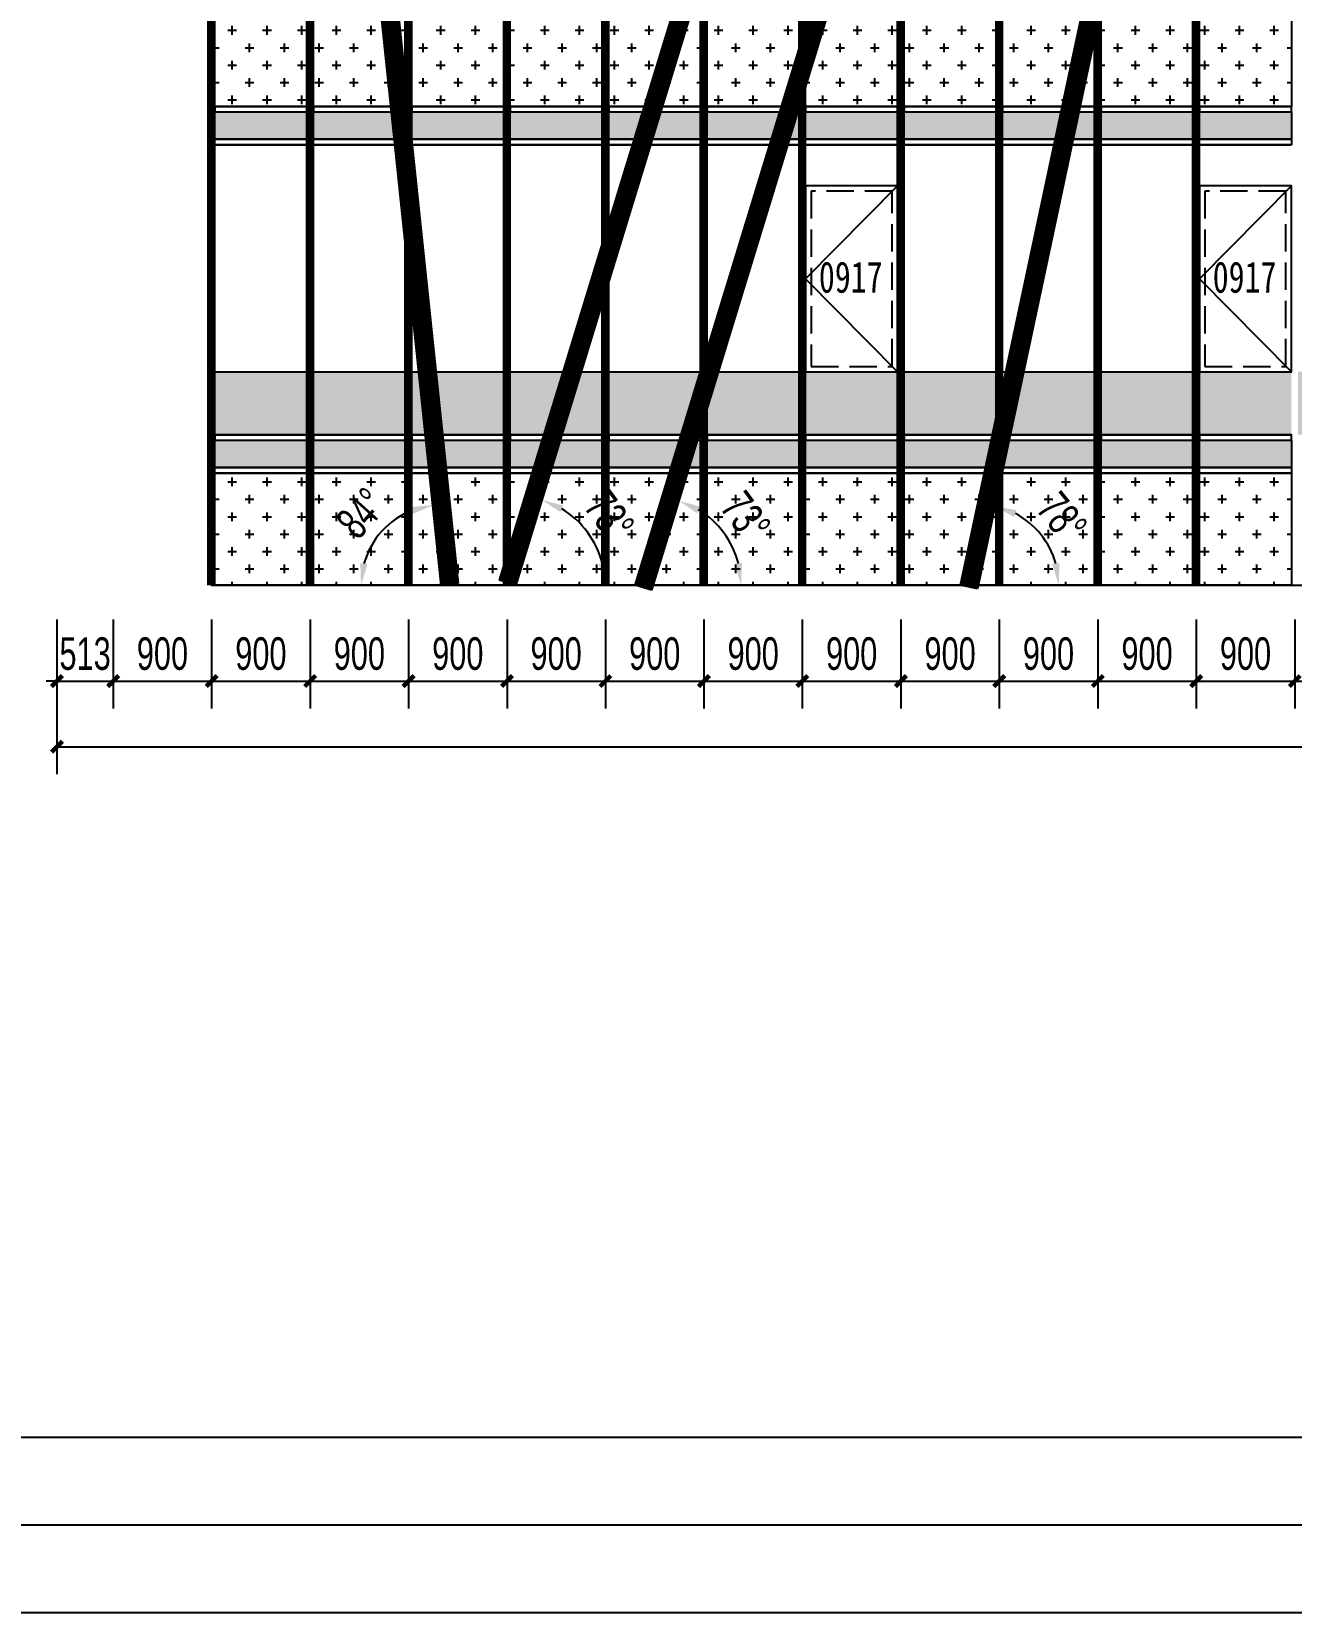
# Model space of a CAD drawing. Extents: x -483182 to 812890, y -390528 to -214858.
# Drawn here: x -442031 to -430515, y -324092 to -309645 of the extents above; entities that cross this region are included whole.
import ezdxf

# ---------------------------------------------------------------- set-up
doc = ezdxf.new("R2010")
doc.units = 0
doc.header["$LTSCALE"] = 1000
doc.header["$MEASUREMENT"] = 0
doc.linetypes.add('DASH', pattern=[0.35, 0.25, -0.1])
for name, color, linetype in [('01-标注_尺寸', 124, 'Continuous'), ('05-填充_156', 156, 'Continuous'), ('05-填充_168', 168, 'Continuous'), ('05-填充_18', 18, 'Continuous'), ('05-填充_天正', 14, 'Continuous'), ('A-0-图名图例', 2, 'Continuous'), ('A-C_幕墙龙骨', 133, 'Continuous'), ('A-C_窗', 140, 'Continuous'), ('D-铝板', 181, 'Continuous')]:
    doc.layers.add(name, color=color, linetype=linetype)
doc.layers.add('04-不打印_辅助线', color=165, linetype='Continuous', plot=False)
doc.styles.add('_TCH_DIM_T3', font='ros.shx', dxfattribs={"width": 0.705882, "bigfont": 'jd.shx'})
doc.styles.get("Standard").update_dxf_attribs({"font": 'STXIHEI_0.TTF', "width": 0.75})
doc.dimstyles.new('_TCH_ARCH&&100', dxfattribs={"dimtxt": 297.5, "dimasz": 100, "dimexe": 250, "dimexo": 300, "dimgap": 100, "dimtad": 1, "dimdec": 0, "dimzin": 0, "dimdsep": 46, "dimtxsty": '_TCH_DIM_T3', "dimblk": 'ARCHTICK', "dimcen": 0.09, "dimclrt": 7, "dimazin": 2, "dimtfac": 1, "dimtdec": 0, "dimtix": 1, "dimtmove": 2, "dimatfit": 3, "dimfxl": 0, "dimtolj": 1, "dimtzin": 0, "dimarcsym": 0})
doc.dimstyles.new('_TCH_ARROW&&100', dxfattribs={"dimtxt": 297.5, "dimasz": 200, "dimexe": 250, "dimexo": 300, "dimgap": 100, "dimtad": 1, "dimdec": 0, "dimzin": 0, "dimdsep": 46, "dimtxsty": '_TCH_DIM_T3', "dimcen": 0.09, "dimclrt": 7, "dimazin": 2, "dimtfac": 1, "dimtdec": 0, "dimtix": 1, "dimtmove": 2, "dimatfit": 3, "dimfxl": 0, "dimtolj": 1, "dimtzin": 0, "dimarcsym": 0})
pattern_1 = [(0, (-32249, 317429.43), (158.75, 158.75), [79.375, -238.125]), (90, (-32209.32, 317389.74), (-158.75, 158.75), [79.375, -238.125])]

# ---------------------------------------------------------------- blocks, each defined once
blk = doc.blocks.new('*U396')
at = {"layer": '05-填充_156'}
h = blk.add_hatch(dxfattribs=at)
h.set_pattern_fill('CROSS', color=136, scale=100)
h.set_pattern_definition(pattern_1)
h.paths.add_polyline_path([(0, 5375), (840, 5375), (840, 4225), (0, 4225)])
h = blk.add_hatch(dxfattribs=at)
h.set_pattern_fill('CROSS', color=136, scale=100)
h.set_pattern_definition(pattern_1)
h.paths.add_polyline_path([(0, 875), (840, 875), (840, -150), (0, -150)])
at = {"layer": '05-填充_168'}
h = blk.add_hatch(color=256, dxfattribs=at)
h.dxf.hatch_style = 1
h.paths.add_polyline_path([(0, 5675), (840, 5675), (840, 5425), (0, 5425)])
h = blk.add_hatch(color=256, dxfattribs=at)
h.dxf.hatch_style = 1
h.paths.add_polyline_path([(0, 4175), (840, 4175), (840, 3925), (0, 3925)])
h = blk.add_hatch(color=256, dxfattribs=at)
h.dxf.hatch_style = 1
h.paths.add_polyline_path([(0, 1175), (840, 1175), (840, 925), (0, 925)])
for points in [[(0, 6300), (840, 6300)], [(0, 5725), (840, 5725)], [(0, 5675), (840, 5675)], [(0, 5675), (840, 5675)], [(0, 5425), (840, 5425)], [(0, 5375), (840, 5375)], [(0, 4225), (840, 4225)], [(0, 4175), (840, 4175)], [(0, 3925), (840, 3925)], [(0, 3875), (840, 3875)], [(0, 1800), (840, 1800)], [(0, 1225), (840, 1225)], [(0, 1175), (840, 1175)], [(0, 925), (840, 925)], [(0, 875), (840, 875)]]:
    blk.add_lwpolyline(points)
for points in [[(0, 5675), (840, 5675), (840, 5725), (0, 5725)], [(0, 5675), (840, 5675), (840, 5425), (0, 5425)], [(840, 5375), (0, 5375), (0, 5425), (840, 5425)], [(0, 5375), (840, 5375), (840, 4225), (0, 4225)], [(0, 4175), (840, 4175), (840, 4225), (0, 4225)], [(0, 4175), (840, 4175), (840, 3925), (0, 3925)], [(840, 3875), (0, 3875), (0, 3925), (840, 3925)], [(0, 1175), (840, 1175), (840, 1225), (0, 1225)], [(0, 1175), (840, 1175), (840, 925), (0, 925)], [(840, 875), (0, 875), (0, 925), (840, 925)], [(0, 875), (840, 875), (840, -150), (0, -150)]]:
    blk.add_lwpolyline(points, close=True)
blk = doc.blocks.new('*U43')
at = {"layer": 'A-C_窗'}
blk.add_blockref('*U396', (-420, -3150), dxfattribs=at)
blk = doc.blocks.new('*U44')
at = {"layer": 'A-C_窗', "color": 0, "linetype": 'ByBlock', "lineweight": -2, "transparency": 16777216}
for p in [(0, 0), (900, 0), (1800, 0), (2700, 0), (3600, 0), (4500, 0), (5400, 0), (6300, 0), (7200, 0), (8100, 0), (9000, 0)]:
    blk.add_blockref('*U43', p, dxfattribs=at)
blk = doc.blocks.new('*U416')
blk.add_lwpolyline([(78, 0), (-78, 0), (-78, 11290), (78, 11290)], close=True)
at = {"layer": '05-填充_18', "const_width": 155}
blk.add_lwpolyline([(0, 0), (0, 11290)], dxfattribs=at)
blk = doc.blocks.new('*U415')
blk.add_lwpolyline([(78, 0), (-78, 0), (-78, 12001), (78, 12001)], close=True)
at = {"layer": '05-填充_18', "const_width": 155}
blk.add_lwpolyline([(0, 0), (0, 12001)], dxfattribs=at)
blk = doc.blocks.new('*U414')
blk.add_lwpolyline([(78, 0), (-78, 0), (-78, 12122), (78, 12122)], close=True)
at = {"layer": '05-填充_18', "const_width": 155}
blk.add_lwpolyline([(0, 0), (0, 12122)], dxfattribs=at)
blk = doc.blocks.new('*U413')
blk.add_lwpolyline([(78, 0), (-78, 0), (-78, 11959), (78, 11959)], close=True)
at = {"layer": '05-填充_18', "const_width": 155}
blk.add_lwpolyline([(0, 0), (0, 11959)], dxfattribs=at)
blk = doc.blocks.new('A$C79AD49DE')
at = {"layer": 'D-铝板'}
for name, p, rotation in [('*U413', (6740, -11020), 348.0000000000001), ('*U415', (2524, -10981), 343.0000000000041), ('*U414', (3763, -11026), 343.0000000000005), ('*U416', (1994, -10996), 5.999999999999904)]:
    blk.add_blockref(name, p, dxfattribs=dict(at, rotation=rotation))
blk = doc.blocks.new('utrstaeyh')
at = {"layer": '05-填充_天正'}
h = blk.add_hatch(dxfattribs=at)
h.set_pattern_fill('AR-CONC', color=256, scale=200)
h.set_pattern_definition([(50, (-79620, 360570.43), (364.36934, -31.87817), [38.1, -419.1]), (355, (-79620, 360570.43), (-70.48565, 382.1133), [30.48, -335.28]), (100.451, (-79589.64, 360567.77), (293.885, 350.23338), [32.38, -356.18]), (46.1842, (-79620, 360672.03), (542.1581, -84.08466), [57.15, -628.65]), (96.6356, (-79574.8, 360665), (474.8085, 494.8511), [48.57, -534.27]), (351.184, (-79620, 360672.03), (474.8092, 494.8502), [45.72, -502.92]), (21, (-79569.2, 360646.63), (303.22976, -204.53104), [38.1, -419.1]), (326, (-79569.2, 360646.63), (123.60406, 368.37593), [30.48, -335.28]), (71.4514, (-79543.93, 360629.6), (426.83298, 163.8457), [32.38, -356.18]), (37.5, (-79620, 360570.43), (6.177207, 169.11008), [0, -331.216, 0, -340.36, 0, -336.55]), (7.5, (-79620, 360570.43), (133.639325, 200.36115), [0, -194.056, 0, -323.596, 0, -128.27]), (327.5, (-79733.28, 360570.43), (271.18119, -11.45749), [0, -127, 0, -396.24, 0, -525.78]), (317.5, (-79784.08, 360570.43), (296.25836, 50.85298), [0, -165.1, 0, -263.144, 0, -373.38])])
h.paths.add_polyline_path([(-967, 1800), (0, 1800), (0, 1225), (-967, 1225)])
h.paths.add_polyline_path([(-1148, 1800), (-1027, 1800), (-1027, 1225), (-1209, 1225)])
h.paths.add_polyline_path([(-1927, 1800), (-2009, 1800), (-1927, 1217)])
h.paths.add_polyline_path([(-1867, 1800), (-1304, 1800), (-1365, 1225), (-1867, 1225)])
h.paths.add_polyline_path([(-2767, 1800), (-2165, 1800), (-2085, 1225), (-2767, 1225)])
h.paths.add_polyline_path([(-2827, 1800), (-3667, 1800), (-3667, 1225), (-2827, 1225)])
h.paths.add_polyline_path([(-4019, 1800), (-3727, 1800), (-3727, 1225), (-3865, 1225)])
h.paths.add_polyline_path([(-4179, 1800), (-4567, 1800), (-4567, 1225), (-4025, 1225)])
h.paths.add_polyline_path([(-4627, 1800), (-5467, 1800), (-5467, 1225), (-4627, 1225)])
h.paths.add_polyline_path([(-6367, 1800), (-5527, 1800), (-5527, 1225), (-6367, 1225)])
h.paths.add_polyline_path([(-7267, 1800), (-6427, 1800), (-6427, 1225), (-7267, 1225)])
h.paths.add_polyline_path([(-8167, 1800), (-7327, 1800), (-7327, 1225), (-8167, 1225)])
h.paths.add_polyline_path([(-8227, 1800), (-8358, 1800), (-8418, 1225), (-8227, 1225)])
h.paths.add_polyline_path([(-9067, 1800), (-8514, 1800), (-8574, 1225), (-9067, 1225)])
h.paths.add_polyline_path([(-9654, 1800), (-9127, 1800), (-9127, 1225), (-9755, 1225)])
h.paths.add_polyline_path([(-9811, 1800), (-9967, 1800), (-9967, 1225), (-9913, 1225)])
h.paths.add_polyline_path([(-10027, 1800), (-10867, 1800), (-10867, 1225), (-10027, 1225)])
h.paths.add_polyline_path([(-11767, 1800), (-10927, 1800), (-10927, 1225), (-11767, 1225)])
h.paths.add_polyline_path([(-11827, 1800), (-12533, 1800), (-12667, 1433), (-12667, 1225), (-11827, 1225)])
h.paths.add_polyline_path([(-12727, 1800), (-12727, 1721), (-12908, 1225), (-13567, 1225), (-13567, 1800)])
h.paths.add_polyline_path([(-13922, 1800), (-13627, 1800), (-13627, 1225), (-13851, 1225)])
h.paths.add_polyline_path([(-14078, 1800), (-14467, 1800), (-14467, 1225), (-14008, 1225)])
h.paths.add_polyline_path([(-15367, 1800), (-14527, 1800), (-14527, 1225), (-15367, 1225)])
h.paths.add_polyline_path([(-15427, 1800), (-16267, 1800), (-16267, 1225), (-15427, 1225)])
h.paths.add_polyline_path([(-16327, 1800), (-17167, 1800), (-17167, 1225), (-16327, 1225)])
h.paths.add_polyline_path([(-17877, 1800), (-17227, 1800), (-17227, 1225), (-17999, 1225)])
h.paths.add_polyline_path([(-18127, 1800), (-18967, 1800), (-18967, 1225), (-18158, 1225), (-18127, 1370)])
h.paths.add_polyline_path([(-19867, 1800), (-19027, 1800), (-19027, 1225), (-19867, 1225)])
h.paths.add_polyline_path([(-20667, 1800), (-19927, 1800), (-19927, 1225), (-20767, 1225), (-20767, 1473)])
h.paths.add_polyline_path([(-20829, 1800), (-21667, 1800), (-21667, 1225), (-21005, 1225)])
h.paths.add_polyline_path([(-21727, 1800), (-21920, 1800), (-22096, 1225), (-21727, 1225)])
h.paths.add_polyline_path([(-22082, 1800), (-22567, 1800), (-22567, 1225), (-22258, 1225)])
h.paths.add_polyline_path([(-23246, 1800), (-22627, 1800), (-22627, 1225), (-23186, 1225)])
h.paths.add_polyline_path([(-23402, 1800), (-23467, 1800), (-23467, 1225), (-23342, 1225)])
h.paths.add_polyline_path([(-24427, 1800), (-25267, 1800), (-25267, 1225), (-24427, 1225)])
h.paths.add_polyline_path([(-23527, 1800), (-24367, 1800), (-24367, 1225), (-23527, 1225)])
at = {"layer": '05-填充_18', "const_width": 60}
for points in [[(-16297, -150), (-16297, 11546)], [(-18997, -150), (-18997, 11404)], [(-18097, -150), (-18097, 11451)], [(-17197, -150), (-17197, 11499)], [(-21697, -150), (-21697, 11263)], [(-20797, -150), (-20797, 11310)], [(-19897, -150), (-19897, 11357)], [(-24397, -150), (-24397, 11121)], [(-23497, -150), (-23497, 11168)], [(-22597, -150), (-22597, 11216)], [(-25297, -150), (-25297, 11074)]]:
    blk.add_lwpolyline(points, dxfattribs=at)
at = {"layer": 'A-C_幕墙龙骨'}
for points in [[(-18127, -150), (-18127, 11450)], [(-18067, -150), (-18067, 11453)], [(-17227, -150), (-17227, 11497)], [(-17167, -150), (-17167, 11500)], [(-16327, -150), (-16327, 11544)], [(-16267, -150), (-16267, 11547)], [(-20827, -150), (-20827, 11308)], [(-20767, -150), (-20767, 11312)], [(-19927, -150), (-19927, 11356)], [(-19867, -150), (-19867, 11359)], [(-19027, -150), (-19027, 11403)], [(-18967, -150), (-18967, 11406)], [(-23527, -150), (-23527, 11167)], [(-23467, -150), (-23467, 11170)], [(-22627, -150), (-22627, 11214)], [(-22567, -150), (-22567, 11217)], [(-21727, -150), (-21727, 11261)], [(-21667, -150), (-21667, 11264)], [(-25327, -150), (-25327, 11073)], [(-25267, -150), (-25267, 11076)], [(-24427, -150), (-24427, 11120)], [(-24367, -150), (-24367, 11123)]]:
    blk.add_lwpolyline(points, dxfattribs=at)
at = {"layer": 'A-C_窗'}
blk.add_lwpolyline([(0, 12400), (-26711, 11000), (-26711, 7013), (-25299, 7000), (-25297, -150), (0, -150), (0, 12400)], dxfattribs=at)
blk.add_blockref('*U44', (-24847, 3150), dxfattribs=at)
at = {"layer": 'D-铝板'}
blk.add_blockref('A$C79AD49DE', (-25114, 10854), dxfattribs=at)
blk = doc.blocks.new('*U722')
blk.add_lwpolyline([(0, 0), (840, 0), (840, 1700), (0, 1700)], close=True)
blk.add_lwpolyline([(840, 1700), (0, 850), (840, 0)])
at = {"linetype": 'DASH'}
blk.add_lwpolyline([(50, 50), (790, 50), (790, 1650), (50, 1650)], close=True, dxfattribs=at)
at = {"layer": '04-不打印_辅助线', "width": 0.75}
blk.add_text('0917', height=285.4, dxfattribs=at).set_placement((121, 723))
blk = doc.blocks.new('_ArchTick')
at = {"color": 0, "linetype": 'ByBlock', "const_width": 0.4}
blk.add_lwpolyline([(-0.5, -0.5), (0.5, 0.5)], dxfattribs=at)
blk = doc.blocks.new('*D1647')
at = {"layer": '01-标注_尺寸', "color": 0, "lineweight": -2, "transparency": 16777216}
for p, q in [((-441799, -315018), (-441799, -315830)), ((-441285, -315018), (-441285, -315830)), ((-441799, -315580), (-441899, -315580)), ((-441799, -315580), (-441285, -315580)), ((-441285, -315580), (-441185, -315580))]:
    blk.add_line(p, q, dxfattribs=at)
at = {"layer": 'Defpoints', "color": 0, "transparency": 16777216}
for p in [(-441799, -314718), (-441285, -314718), (-441285, -315580)]:
    blk.add_point(p, dxfattribs=at)
at = {"layer": '01-标注_尺寸', "color": 0, "lineweight": -2, "transparency": 16777216, "xscale": 100, "yscale": 100, "zscale": 100}
blk.add_blockref('_ArchTick', (-441799, -315580), dxfattribs=at)
at = {"layer": '01-标注_尺寸', "color": 0, "lineweight": -2, "transparency": 16777216, "xscale": 100, "yscale": 100, "zscale": 100, "rotation": 180}
blk.add_blockref('_ArchTick', (-441285, -315580), dxfattribs=at)
at = {"layer": '01-标注_尺寸', "color": 7, "transparency": 16777216, "insert": (-441542, -315331), "char_height": 297.5, "attachment_point": 5, "style": '_TCH_DIM_T3'}
blk.add_mtext('\\A1;513', dxfattribs=at)
blk = doc.blocks.new('*D1648')
at = {"layer": '01-标注_尺寸', "color": 0, "lineweight": -2, "transparency": 16777216}
for p, q in [((-441285, -315018), (-441285, -315830)), ((-440385, -315018), (-440385, -315830)), ((-441285, -315580), (-440385, -315580))]:
    blk.add_line(p, q, dxfattribs=at)
at = {"layer": 'Defpoints', "color": 0, "transparency": 16777216}
for p in [(-441285, -314718), (-440385, -314718), (-440385, -315580)]:
    blk.add_point(p, dxfattribs=at)
at = {"layer": '01-标注_尺寸', "color": 0, "lineweight": -2, "transparency": 16777216, "xscale": 100, "yscale": 100, "zscale": 100, "rotation": 180}
blk.add_blockref('_ArchTick', (-441285, -315580), dxfattribs=at)
at = {"layer": '01-标注_尺寸', "color": 0, "lineweight": -2, "transparency": 16777216, "xscale": 100, "yscale": 100, "zscale": 100}
blk.add_blockref('_ArchTick', (-440385, -315580), dxfattribs=at)
at = {"layer": '01-标注_尺寸', "color": 7, "transparency": 16777216, "insert": (-440835, -315331), "char_height": 297.5, "attachment_point": 5, "style": '_TCH_DIM_T3'}
blk.add_mtext('\\A1;900', dxfattribs=at)
blk = doc.blocks.new('*D1649')
at = {"layer": '01-标注_尺寸', "color": 0, "lineweight": -2, "transparency": 16777216}
for p, q in [((-440385, -315018), (-440385, -315830)), ((-439485, -315018), (-439485, -315830)), ((-440385, -315580), (-439485, -315580))]:
    blk.add_line(p, q, dxfattribs=at)
at = {"layer": 'Defpoints', "color": 0, "transparency": 16777216}
for p in [(-440385, -314718), (-439485, -314718), (-439485, -315580)]:
    blk.add_point(p, dxfattribs=at)
at = {"layer": '01-标注_尺寸', "color": 0, "lineweight": -2, "transparency": 16777216, "xscale": 100, "yscale": 100, "zscale": 100, "rotation": 180}
blk.add_blockref('_ArchTick', (-440385, -315580), dxfattribs=at)
at = {"layer": '01-标注_尺寸', "color": 0, "lineweight": -2, "transparency": 16777216, "xscale": 100, "yscale": 100, "zscale": 100}
blk.add_blockref('_ArchTick', (-439485, -315580), dxfattribs=at)
at = {"layer": '01-标注_尺寸', "color": 7, "transparency": 16777216, "insert": (-439935, -315331), "char_height": 297.5, "attachment_point": 5, "style": '_TCH_DIM_T3'}
blk.add_mtext('\\A1;900', dxfattribs=at)
blk = doc.blocks.new('*D1650')
at = {"layer": '01-标注_尺寸', "color": 0, "lineweight": -2, "transparency": 16777216}
for p, q in [((-439485, -315018), (-439485, -315830)), ((-438585, -315018), (-438585, -315830)), ((-439485, -315580), (-438585, -315580))]:
    blk.add_line(p, q, dxfattribs=at)
at = {"layer": 'Defpoints', "color": 0, "transparency": 16777216}
for p in [(-439485, -314718), (-438585, -314718), (-438585, -315580)]:
    blk.add_point(p, dxfattribs=at)
at = {"layer": '01-标注_尺寸', "color": 0, "lineweight": -2, "transparency": 16777216, "xscale": 100, "yscale": 100, "zscale": 100, "rotation": 180}
blk.add_blockref('_ArchTick', (-439485, -315580), dxfattribs=at)
at = {"layer": '01-标注_尺寸', "color": 0, "lineweight": -2, "transparency": 16777216, "xscale": 100, "yscale": 100, "zscale": 100}
blk.add_blockref('_ArchTick', (-438585, -315580), dxfattribs=at)
at = {"layer": '01-标注_尺寸', "color": 7, "transparency": 16777216, "insert": (-439035, -315331), "char_height": 297.5, "attachment_point": 5, "style": '_TCH_DIM_T3'}
blk.add_mtext('\\A1;900', dxfattribs=at)
blk = doc.blocks.new('*D1651')
at = {"layer": '01-标注_尺寸', "color": 0, "lineweight": -2, "transparency": 16777216}
for p, q in [((-438585, -315018), (-438585, -315830)), ((-437685, -315018), (-437685, -315830)), ((-438585, -315580), (-437685, -315580))]:
    blk.add_line(p, q, dxfattribs=at)
at = {"layer": 'Defpoints', "color": 0, "transparency": 16777216}
for p in [(-438585, -314718), (-437685, -314718), (-437685, -315580)]:
    blk.add_point(p, dxfattribs=at)
at = {"layer": '01-标注_尺寸', "color": 0, "lineweight": -2, "transparency": 16777216, "xscale": 100, "yscale": 100, "zscale": 100, "rotation": 180}
blk.add_blockref('_ArchTick', (-438585, -315580), dxfattribs=at)
at = {"layer": '01-标注_尺寸', "color": 0, "lineweight": -2, "transparency": 16777216, "xscale": 100, "yscale": 100, "zscale": 100}
blk.add_blockref('_ArchTick', (-437685, -315580), dxfattribs=at)
at = {"layer": '01-标注_尺寸', "color": 7, "transparency": 16777216, "insert": (-438135, -315331), "char_height": 297.5, "attachment_point": 5, "style": '_TCH_DIM_T3'}
blk.add_mtext('\\A1;900', dxfattribs=at)
blk = doc.blocks.new('*D1652')
at = {"layer": '01-标注_尺寸', "color": 0, "lineweight": -2, "transparency": 16777216}
for p, q in [((-437685, -315018), (-437685, -315830)), ((-436786, -315018), (-436786, -315830)), ((-437685, -315580), (-436786, -315580))]:
    blk.add_line(p, q, dxfattribs=at)
at = {"layer": 'Defpoints', "color": 0, "transparency": 16777216}
for p in [(-437685, -314718), (-436786, -314718), (-436786, -315580)]:
    blk.add_point(p, dxfattribs=at)
at = {"layer": '01-标注_尺寸', "color": 0, "lineweight": -2, "transparency": 16777216, "xscale": 100, "yscale": 100, "zscale": 100, "rotation": 180}
blk.add_blockref('_ArchTick', (-437685, -315580), dxfattribs=at)
at = {"layer": '01-标注_尺寸', "color": 0, "lineweight": -2, "transparency": 16777216, "xscale": 100, "yscale": 100, "zscale": 100}
blk.add_blockref('_ArchTick', (-436786, -315580), dxfattribs=at)
at = {"layer": '01-标注_尺寸', "color": 7, "transparency": 16777216, "insert": (-437236, -315331), "char_height": 297.5, "attachment_point": 5, "style": '_TCH_DIM_T3'}
blk.add_mtext('\\A1;900', dxfattribs=at)
blk = doc.blocks.new('*D1653')
at = {"layer": '01-标注_尺寸', "color": 0, "lineweight": -2, "transparency": 16777216}
for p, q in [((-436786, -315018), (-436786, -315830)), ((-435885, -315018), (-435885, -315830)), ((-436786, -315580), (-435885, -315580))]:
    blk.add_line(p, q, dxfattribs=at)
at = {"layer": 'Defpoints', "color": 0, "transparency": 16777216}
for p in [(-436786, -314718), (-435885, -314718), (-435885, -315580)]:
    blk.add_point(p, dxfattribs=at)
at = {"layer": '01-标注_尺寸', "color": 0, "lineweight": -2, "transparency": 16777216, "xscale": 100, "yscale": 100, "zscale": 100, "rotation": 180}
blk.add_blockref('_ArchTick', (-436786, -315580), dxfattribs=at)
at = {"layer": '01-标注_尺寸', "color": 0, "lineweight": -2, "transparency": 16777216, "xscale": 100, "yscale": 100, "zscale": 100}
blk.add_blockref('_ArchTick', (-435885, -315580), dxfattribs=at)
at = {"layer": '01-标注_尺寸', "color": 7, "transparency": 16777216, "insert": (-436335, -315331), "char_height": 297.5, "attachment_point": 5, "style": '_TCH_DIM_T3'}
blk.add_mtext('\\A1;900', dxfattribs=at)
blk = doc.blocks.new('*D1654')
at = {"layer": '01-标注_尺寸', "color": 0, "lineweight": -2, "transparency": 16777216}
for p, q in [((-435885, -315018), (-435885, -315830)), ((-434986, -315018), (-434986, -315830)), ((-435885, -315580), (-434986, -315580))]:
    blk.add_line(p, q, dxfattribs=at)
at = {"layer": 'Defpoints', "color": 0, "transparency": 16777216}
for p in [(-435885, -314718), (-434986, -314718), (-434986, -315580)]:
    blk.add_point(p, dxfattribs=at)
at = {"layer": '01-标注_尺寸', "color": 0, "lineweight": -2, "transparency": 16777216, "xscale": 100, "yscale": 100, "zscale": 100, "rotation": 180}
blk.add_blockref('_ArchTick', (-435885, -315580), dxfattribs=at)
at = {"layer": '01-标注_尺寸', "color": 0, "lineweight": -2, "transparency": 16777216, "xscale": 100, "yscale": 100, "zscale": 100}
blk.add_blockref('_ArchTick', (-434986, -315580), dxfattribs=at)
at = {"layer": '01-标注_尺寸', "color": 7, "transparency": 16777216, "insert": (-435435, -315331), "char_height": 297.5, "attachment_point": 5, "style": '_TCH_DIM_T3'}
blk.add_mtext('\\A1;900', dxfattribs=at)
blk = doc.blocks.new('*D1655')
at = {"layer": '01-标注_尺寸', "color": 0, "lineweight": -2, "transparency": 16777216}
for p, q in [((-434986, -315018), (-434986, -315830)), ((-434085, -315018), (-434085, -315830)), ((-434986, -315580), (-434085, -315580))]:
    blk.add_line(p, q, dxfattribs=at)
at = {"layer": 'Defpoints', "color": 0, "transparency": 16777216}
for p in [(-434986, -314718), (-434085, -314718), (-434085, -315580)]:
    blk.add_point(p, dxfattribs=at)
at = {"layer": '01-标注_尺寸', "color": 0, "lineweight": -2, "transparency": 16777216, "xscale": 100, "yscale": 100, "zscale": 100, "rotation": 180}
blk.add_blockref('_ArchTick', (-434986, -315580), dxfattribs=at)
at = {"layer": '01-标注_尺寸', "color": 0, "lineweight": -2, "transparency": 16777216, "xscale": 100, "yscale": 100, "zscale": 100}
blk.add_blockref('_ArchTick', (-434085, -315580), dxfattribs=at)
at = {"layer": '01-标注_尺寸', "color": 7, "transparency": 16777216, "insert": (-434535, -315331), "char_height": 297.5, "attachment_point": 5, "style": '_TCH_DIM_T3'}
blk.add_mtext('\\A1;900', dxfattribs=at)
blk = doc.blocks.new('*D1656')
at = {"layer": '01-标注_尺寸', "color": 0, "lineweight": -2, "transparency": 16777216}
for p, q in [((-434085, -315018), (-434085, -315830)), ((-433186, -315018), (-433186, -315830)), ((-434085, -315580), (-433186, -315580))]:
    blk.add_line(p, q, dxfattribs=at)
at = {"layer": 'Defpoints', "color": 0, "transparency": 16777216}
for p in [(-434085, -314718), (-433186, -314718), (-433186, -315580)]:
    blk.add_point(p, dxfattribs=at)
at = {"layer": '01-标注_尺寸', "color": 0, "lineweight": -2, "transparency": 16777216, "xscale": 100, "yscale": 100, "zscale": 100, "rotation": 180}
blk.add_blockref('_ArchTick', (-434085, -315580), dxfattribs=at)
at = {"layer": '01-标注_尺寸', "color": 0, "lineweight": -2, "transparency": 16777216, "xscale": 100, "yscale": 100, "zscale": 100}
blk.add_blockref('_ArchTick', (-433186, -315580), dxfattribs=at)
at = {"layer": '01-标注_尺寸', "color": 7, "transparency": 16777216, "insert": (-433635, -315331), "char_height": 297.5, "attachment_point": 5, "style": '_TCH_DIM_T3'}
blk.add_mtext('\\A1;900', dxfattribs=at)
blk = doc.blocks.new('*D1657')
at = {"layer": '01-标注_尺寸', "color": 0, "lineweight": -2, "transparency": 16777216}
for p, q in [((-433186, -315018), (-433186, -315830)), ((-432285, -315018), (-432285, -315830)), ((-433186, -315580), (-432285, -315580))]:
    blk.add_line(p, q, dxfattribs=at)
at = {"layer": 'Defpoints', "color": 0, "transparency": 16777216}
for p in [(-433186, -314718), (-432285, -314718), (-432285, -315580)]:
    blk.add_point(p, dxfattribs=at)
at = {"layer": '01-标注_尺寸', "color": 0, "lineweight": -2, "transparency": 16777216, "xscale": 100, "yscale": 100, "zscale": 100, "rotation": 180}
blk.add_blockref('_ArchTick', (-433186, -315580), dxfattribs=at)
at = {"layer": '01-标注_尺寸', "color": 0, "lineweight": -2, "transparency": 16777216, "xscale": 100, "yscale": 100, "zscale": 100}
blk.add_blockref('_ArchTick', (-432285, -315580), dxfattribs=at)
at = {"layer": '01-标注_尺寸', "color": 7, "transparency": 16777216, "insert": (-432736, -315331), "char_height": 297.5, "attachment_point": 5, "style": '_TCH_DIM_T3'}
blk.add_mtext('\\A1;900', dxfattribs=at)
blk = doc.blocks.new('*D1658')
at = {"layer": '01-标注_尺寸', "color": 0, "lineweight": -2, "transparency": 16777216}
for p, q in [((-432285, -315018), (-432285, -315830)), ((-431385, -315018), (-431385, -315830)), ((-432285, -315580), (-431385, -315580))]:
    blk.add_line(p, q, dxfattribs=at)
at = {"layer": 'Defpoints', "color": 0, "transparency": 16777216}
for p in [(-432285, -314718), (-431385, -314718), (-431385, -315580)]:
    blk.add_point(p, dxfattribs=at)
at = {"layer": '01-标注_尺寸', "color": 0, "lineweight": -2, "transparency": 16777216, "xscale": 100, "yscale": 100, "zscale": 100, "rotation": 180}
blk.add_blockref('_ArchTick', (-432285, -315580), dxfattribs=at)
at = {"layer": '01-标注_尺寸', "color": 0, "lineweight": -2, "transparency": 16777216, "xscale": 100, "yscale": 100, "zscale": 100}
blk.add_blockref('_ArchTick', (-431385, -315580), dxfattribs=at)
at = {"layer": '01-标注_尺寸', "color": 7, "transparency": 16777216, "insert": (-431835, -315331), "char_height": 297.5, "attachment_point": 5, "style": '_TCH_DIM_T3'}
blk.add_mtext('\\A1;900', dxfattribs=at)
blk = doc.blocks.new('*D1659')
at = {"layer": '01-标注_尺寸', "color": 0, "lineweight": -2, "transparency": 16777216}
for p, q in [((-431385, -315018), (-431385, -315830)), ((-430485, -315018), (-430485, -315830)), ((-431385, -315580), (-430485, -315580))]:
    blk.add_line(p, q, dxfattribs=at)
at = {"layer": 'Defpoints', "color": 0, "transparency": 16777216}
for p in [(-431385, -314718), (-430485, -314718), (-430485, -315580)]:
    blk.add_point(p, dxfattribs=at)
at = {"layer": '01-标注_尺寸', "color": 0, "lineweight": -2, "transparency": 16777216, "xscale": 100, "yscale": 100, "zscale": 100, "rotation": 180}
blk.add_blockref('_ArchTick', (-431385, -315580), dxfattribs=at)
at = {"layer": '01-标注_尺寸', "color": 0, "lineweight": -2, "transparency": 16777216, "xscale": 100, "yscale": 100, "zscale": 100}
blk.add_blockref('_ArchTick', (-430485, -315580), dxfattribs=at)
at = {"layer": '01-标注_尺寸', "color": 7, "transparency": 16777216, "insert": (-430935, -315331), "char_height": 297.5, "attachment_point": 5, "style": '_TCH_DIM_T3'}
blk.add_mtext('\\A1;900', dxfattribs=at)
blk = doc.blocks.new('*D1660')
at = {"layer": '01-标注_尺寸', "color": 0, "lineweight": -2, "transparency": 16777216}
for p, q in [((-430485, -315018), (-430485, -315830)), ((-429585, -315018), (-429585, -315830)), ((-430485, -315580), (-429585, -315580))]:
    blk.add_line(p, q, dxfattribs=at)
at = {"layer": 'Defpoints', "color": 0, "transparency": 16777216}
for p in [(-430485, -314718), (-429585, -314718), (-429585, -315580)]:
    blk.add_point(p, dxfattribs=at)
at = {"layer": '01-标注_尺寸', "color": 0, "lineweight": -2, "transparency": 16777216, "xscale": 100, "yscale": 100, "zscale": 100, "rotation": 180}
blk.add_blockref('_ArchTick', (-430485, -315580), dxfattribs=at)
at = {"layer": '01-标注_尺寸', "color": 0, "lineweight": -2, "transparency": 16777216, "xscale": 100, "yscale": 100, "zscale": 100}
blk.add_blockref('_ArchTick', (-429585, -315580), dxfattribs=at)
at = {"layer": '01-标注_尺寸', "color": 7, "transparency": 16777216, "insert": (-430035, -315331), "char_height": 297.5, "attachment_point": 5, "style": '_TCH_DIM_T3'}
blk.add_mtext('\\A1;900', dxfattribs=at)
blk = doc.blocks.new('*D1677')
at = {"layer": '01-标注_尺寸', "color": 0, "lineweight": -2, "transparency": 16777216}
for p, q in [((-441799, -315118), (-441799, -316430)), ((-415087, -315118), (-415087, -316430)), ((-441799, -316180), (-415087, -316180))]:
    blk.add_line(p, q, dxfattribs=at)
at = {"layer": 'Defpoints', "color": 0, "transparency": 16777216}
for p in [(-441799, -314818), (-415087, -314818), (-415087, -316180)]:
    blk.add_point(p, dxfattribs=at)
at = {"layer": '01-标注_尺寸', "color": 0, "lineweight": -2, "transparency": 16777216, "xscale": 100, "yscale": 100, "zscale": 100, "rotation": 180}
blk.add_blockref('_ArchTick', (-441799, -316180), dxfattribs=at)
at = {"layer": '01-标注_尺寸', "color": 0, "lineweight": -2, "transparency": 16777216, "xscale": 100, "yscale": 100, "zscale": 100}
blk.add_blockref('_ArchTick', (-415087, -316180), dxfattribs=at)
at = {"layer": '01-标注_尺寸', "color": 7, "transparency": 16777216, "insert": (-428443, -315931), "char_height": 297.5, "attachment_point": 5, "style": '_TCH_DIM_T3'}
blk.add_mtext('\\A1;26711', dxfattribs=at)
blk = doc.blocks.new('*D2371')
at = {"layer": '01-标注_尺寸', "color": 0, "lineweight": -2, "transparency": 16777216}
for p, q in [((-438323, -314348), (-438389, -313725)), ((-438644, -314704), (-439270, -314704))]:
    blk.add_line(p, q, dxfattribs=at)
blk.add_arc((-438286, -314704), 734, 111.6518, 164.3482, dxfattribs=at)
at = {"layer": '01-标注_尺寸', "color": 0, "transparency": 16777216}
for points in [[(-438565, -313989), (-438549, -314054), (-438362, -313973)], [(-438960, -314510), (-439026, -314501), (-439020, -314704)]]:
    blk.add_solid(points, dxfattribs=at)
at = {"layer": 'Defpoints', "color": 0, "transparency": 16777216}
for p in [(-438696, -314095), (-438292, -314646), (-438344, -314704), (-438286, -314704)]:
    blk.add_point(p, dxfattribs=at)
at = {"layer": '01-标注_尺寸', "color": 7, "transparency": 16777216, "insert": (-439016, -314046), "char_height": 297.5, "attachment_point": 5, "rotation": 48, "style": '_TCH_DIM_T3'}
blk.add_mtext('\\A1;84°', dxfattribs=at)
blk = doc.blocks.new('*D2372')
at = {"layer": '01-标注_尺寸', "color": 0, "lineweight": -2, "transparency": 16777216}
for p, q in [((-437500, -314361), (-437293, -313686)), ((-437246, -314704), (-436540, -314704))]:
    blk.add_line(p, q, dxfattribs=at)
blk.add_arc((-437605, -314704), 815, 14.0987, 58.9013, dxfattribs=at)
at = {"layer": '01-标注_尺寸', "color": 0, "transparency": 16777216}
for points in [[(-437197, -314037), (-437170, -313976), (-437366, -313925)], [(-436781, -314501), (-436847, -314509), (-436790, -314704)]]:
    blk.add_solid(points, dxfattribs=at)
at = {"layer": 'Defpoints', "color": 0, "transparency": 16777216}
for p in [(-436862, -314368), (-437587, -314647), (-437605, -314704), (-437546, -314704)]:
    blk.add_point(p, dxfattribs=at)
at = {"layer": '01-标注_尺寸', "color": 7, "transparency": 16777216, "insert": (-436750, -314071), "char_height": 297.5, "attachment_point": 5, "rotation": 306.5, "style": '_TCH_DIM_T3'}
blk.add_mtext('\\A1;73°', dxfattribs=at)
blk = doc.blocks.new('*D2373')
at = {"layer": '01-标注_尺寸', "color": 0, "lineweight": -2, "transparency": 16777216}
for p, q in [((-436224, -314287), (-436043, -313694)), ((-435916, -314704), (-435296, -314704))]:
    blk.add_line(p, q, dxfattribs=at)
blk.add_arc((-436352, -314704), 806, 14.2615, 58.7385, dxfattribs=at)
at = {"layer": '01-标注_尺寸', "color": 0, "transparency": 16777216}
for points in [[(-435947, -314046), (-435920, -313985), (-436116, -313933)], [(-435538, -314501), (-435604, -314510), (-435546, -314704)]]:
    blk.add_solid(points, dxfattribs=at)
at = {"layer": 'Defpoints', "color": 0, "transparency": 16777216}
for p in [(-435618, -314372), (-436312, -314574), (-436352, -314704), (-436216, -314704)]:
    blk.add_point(p, dxfattribs=at)
at = {"layer": '01-标注_尺寸', "color": 7, "transparency": 16777216, "insert": (-435504, -314077), "char_height": 297.5, "attachment_point": 5, "rotation": 306.5, "style": '_TCH_DIM_T3'}
blk.add_mtext('\\A1;73°', dxfattribs=at)
blk = doc.blocks.new('*D2374')
at = {"layer": '01-标注_尺寸', "color": 0, "lineweight": -2, "transparency": 16777216}
for p, q in [((-433308, -314365), (-433175, -313737)), ((-433034, -314704), (-432392, -314704))]:
    blk.add_line(p, q, dxfattribs=at)
blk.add_arc((-433380, -314704), 738, 15.566, 62.434, dxfattribs=at)
at = {"layer": '01-标注_尺寸', "color": 0, "transparency": 16777216}
for points in [[(-433050, -314081), (-433027, -314018), (-433227, -313982)], [(-432636, -314501), (-432702, -314510), (-432642, -314704)]]:
    blk.add_solid(points, dxfattribs=at)
at = {"layer": 'Defpoints', "color": 0, "transparency": 16777216}
for p in [(-432717, -314380), (-433380, -314704), (-433371, -314659), (-433334, -314704)]:
    blk.add_point(p, dxfattribs=at)
at = {"layer": '01-标注_尺寸', "color": 7, "transparency": 16777216, "insert": (-432613, -314083), "char_height": 297.5, "attachment_point": 5, "rotation": 309, "style": '_TCH_DIM_T3'}
blk.add_mtext('\\A1;78°', dxfattribs=at)

msp = doc.modelspace()

# ---------------------------------------------------------------- linework, layer by layer
at = {"layer": 'A-0-图名图例'}
for p, q in [((-450480, -322491.8), (-406580, -322491.8)), ((-450480, -323291.8), (-406580, -323291.8)), ((-450480, -324091.8), (-406580, -324091.8))]:
    msp.add_line(p, q, dxfattribs=at)

# ---------------------------------------------------------------- block references
at = {"layer": 'A-C_窗'}
for name, p in [('utrstaeyh', (-415088.5, -314553.8)), ('*U722', (-434955.5, -312753.8)), ('*U722', (-431355.5, -312753.8))]:
    msp.add_blockref(name, p, dxfattribs=at)

# ---------------------------------------------------------------- dimensions: what is measured, and where the dimension line sits
at = {"layer": '01-标注_尺寸'}
for base, center, p1, p2, picture, middle in [((-438696.3929, -314094.9783), (-438285.7146, -314703.834), (-438291.7725, -314646.1973), (-438343.6688, -314703.834), '*D2371', (-439016.3468, -314045.9698)), ((-436862.1179, -314368.0851), (-437604.5673, -314703.834), (-437545.6562, -314703.834), (-437587.3433, -314647.4971), '*D2372', (-436749.5961, -314071.1886)), ((-435617.6694, -314371.898), (-436351.6872, -314703.834), (-436215.6283, -314703.834), (-436311.9074, -314573.7202), '*D2373', (-435504.1546, -314076.6928)), ((-432716.5122, -314380.1264), (-433380.2111, -314703.834), (-433334.2154, -314703.834), (-433370.6481, -314658.8434), '*D2374', (-432613.0261, -314082.5798))]:
    dim = msp.add_angular_dim_3p(base=base, center=center, p1=p1, p2=p2, dimstyle='_TCH_ARROW&&100', dxfattribs=at)
    dim.commit()
    dim.dimension.update_dxf_attribs({"geometry": picture, "text_midpoint": middle})
for p1, p2, distance, picture, middle in [((-441798.8, -314718.1), (-441285.5, -314718.1), -861.8, '*D1647', (-441542.1, -315331.1)), ((-441285.5, -314718.1), (-440385.5, -314718.1), -861.8, '*D1648', (-440835.5, -315331.1)), ((-440385.5, -314718.1), (-439485.5, -314718.1), -861.8, '*D1649', (-439935.5, -315331.1)), ((-439485.5, -314718.1), (-438585.5, -314718.1), -861.8, '*D1650', (-439035.5, -315331.1)), ((-438585.5, -314718.1), (-437685.5, -314718.1), -861.8, '*D1651', (-438135.5, -315331.1)), ((-437685.5, -314718.1), (-436785.5, -314718.1), -861.8, '*D1652', (-437235.5, -315331.1)), ((-436785.5, -314718.1), (-435885.5, -314718.1), -861.8, '*D1653', (-436335.5, -315331.1)), ((-435885.5, -314718.1), (-434985.5, -314718.1), -861.8, '*D1654', (-435435.5, -315331.1)), ((-434985.5, -314718.1), (-434085.5, -314718.1), -861.8, '*D1655', (-434535.5, -315331.1)), ((-434085.5, -314718.1), (-433185.5, -314718.1), -861.8, '*D1656', (-433635.5, -315331.1)), ((-433185.5, -314718.1), (-432285.5, -314718.1), -861.8, '*D1657', (-432735.5, -315331.1)), ((-432285.5, -314718.1), (-431385.5, -314718.1), -861.8, '*D1658', (-431835.5, -315331.1)), ((-431385.5, -314718.1), (-430485.5, -314718.1), -861.8, '*D1659', (-430935.5, -315331.1)), ((-430485.5, -314718.1), (-429585.5, -314718.1), -861.8, '*D1660', (-430035.5, -315331.1)), ((-441798.8, -314818.1), (-415087.4, -314818.1), -1361.8, '*D1677', (-428443.1, -315931.1))]:
    dim = msp.add_aligned_dim(p1=p1, p2=p2, distance=distance, dimstyle='_TCH_ARCH&&100', dxfattribs=at)
    dim.commit()
    dim.dimension.update_dxf_attribs({"geometry": picture, "text_midpoint": middle})

doc.saveas('drawing.dxf')
